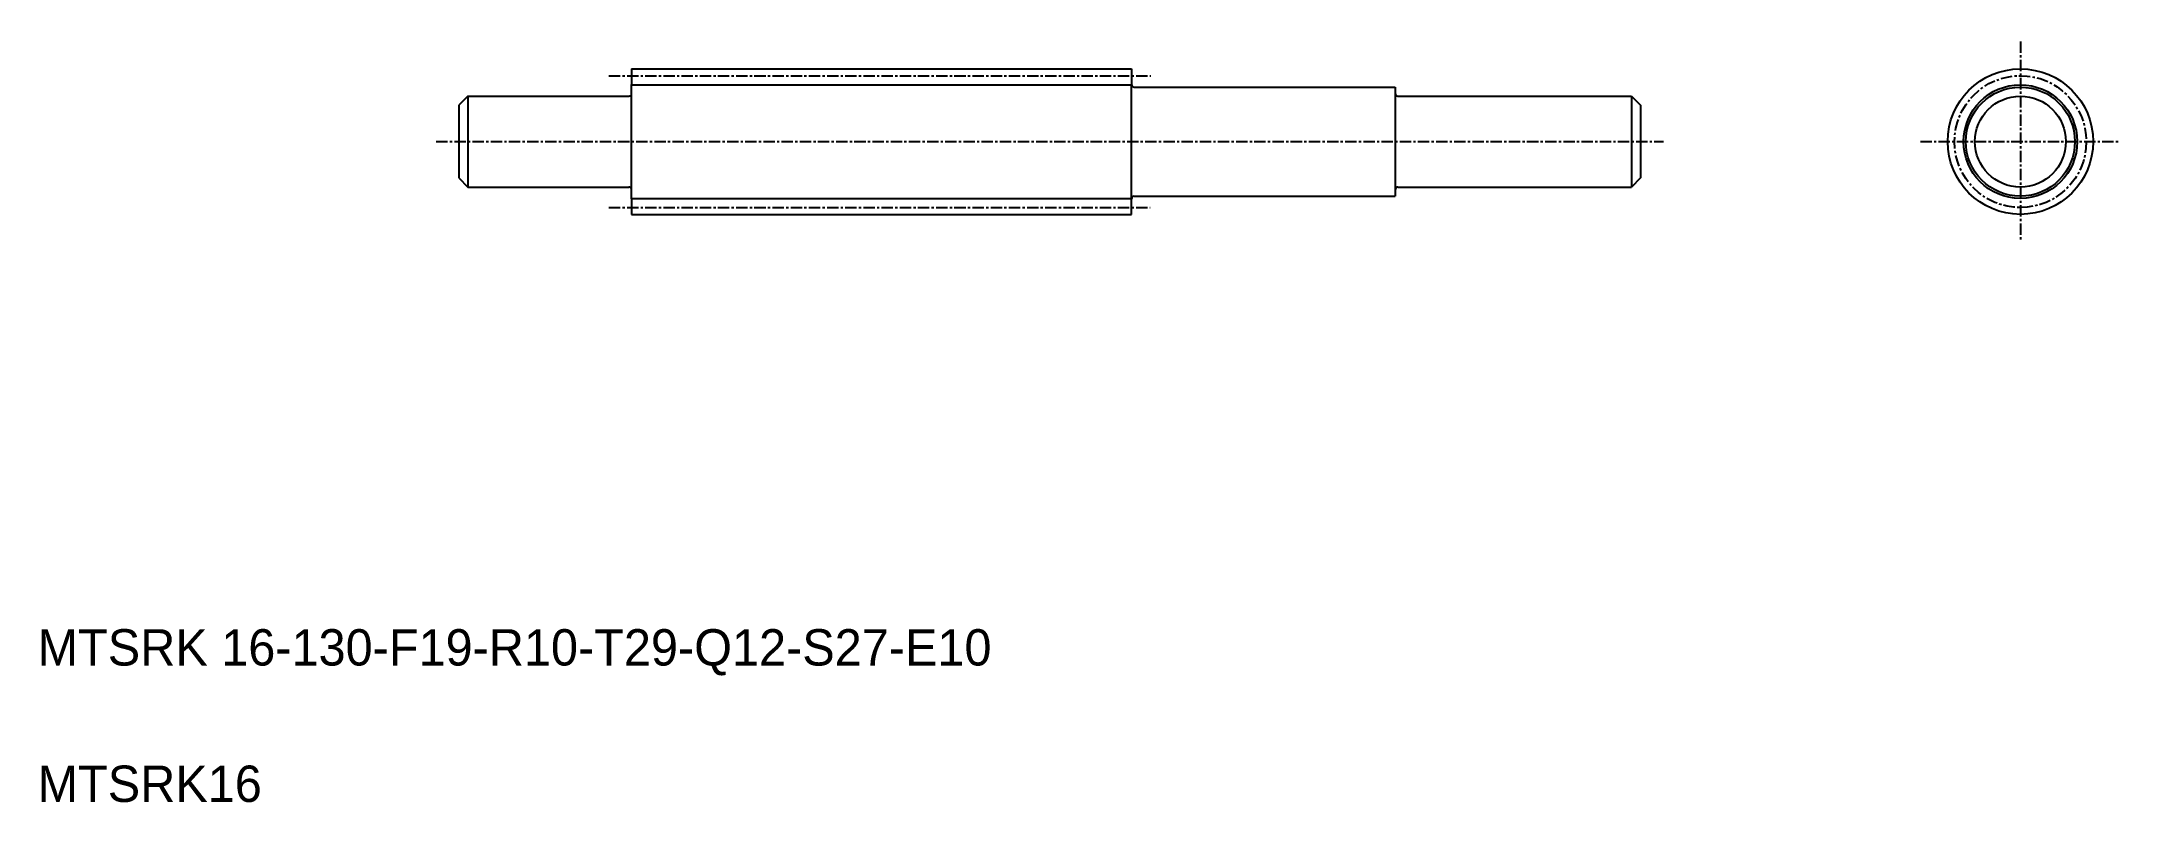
# Model space of a CAD drawing. Extents: x 43 to 272, y 29 to 113.
import ezdxf

# ---------------------------------------------------------------- set-up
doc = ezdxf.new("R2010")
doc.units = 0
doc.linetypes.add('CENTER', pattern=[2, 1.25, -0.25, 0.25, -0.25])
doc.layers.get('0').update_dxf_attribs({"linetype": 'CONTINUOUS'})
doc.layers.add('CENTER', color=1, linetype='CENTER')

msp = doc.modelspace()

# ---------------------------------------------------------------- linework, layer by layer
at = {"color": 7, "linetype": 'CONTINUOUS'}
for p, q in [((107.99, 109.76), (162.99, 109.76)), ((107.99, 109.76), (107.99, 108.06)), ((107.99, 95.46), (107.99, 108.06)), ((162.99, 109.76), (162.99, 108.06)), ((162.99, 95.46), (162.99, 108.06)), ((163.29, 107.76), (191.99, 107.76)), ((191.99, 107.76), (191.99, 95.76)), ((89.99, 106.76), (88.99, 105.76)), ((88.99, 105.76), (88.99, 97.76)), ((89.99, 106.76), (107.69, 106.76)), ((89.99, 106.76), (89.99, 96.76)), ((192.29, 106.76), (217.99, 106.76)), ((217.99, 106.76), (217.99, 96.76)), ((217.99, 106.76), (218.99, 105.76)), ((218.99, 105.76), (218.99, 97.76)), ((218.99, 103.76), (218.99, 103.76)), ((218.99, 101.76), (218.99, 101.76)), ((88.99, 97.76), (89.99, 96.76)), ((89.99, 96.76), (107.69, 96.76)), ((192.29, 96.76), (217.99, 96.76)), ((218.99, 97.76), (217.99, 96.76)), ((107.99, 95.46), (107.99, 93.76)), ((162.99, 93.76), (162.99, 95.46)), ((163.29, 95.76), (191.99, 95.76)), ((107.99, 93.76), (162.99, 93.76))]:
    msp.add_line(p, q, dxfattribs=at)
at = {"color": 3, "linetype": 'CONTINUOUS'}
for p, q in [((107.99, 108.01), (162.99, 108.01)), ((107.99, 95.51), (162.99, 95.51))]:
    msp.add_line(p, q, dxfattribs=at)
at = {"color": 7, "linetype": 'CONTINUOUS'}
for radius in [8, 6, 5]:
    msp.add_circle((260.77, 101.76), radius, dxfattribs=at)
at = {"color": 3, "linetype": 'CONTINUOUS'}
msp.add_circle((260.77, 101.76), 6.25, dxfattribs=at)
at = {"color": 7, "linetype": 'CONTINUOUS'}
for centre, start, end in [((163.29, 108.06), 180, 270), ((107.69, 107.06), 270, 360), ((192.29, 107.06), 180, 270), ((107.69, 96.46), 0, 90), ((192.29, 96.46), 90, 180), ((163.29, 95.46), 90, 180)]:
    msp.add_arc(centre, 0.3, start, end, dxfattribs=at)
at = {"layer": 'CENTER', "color": 1, "linetype": 'CENTER'}
for p, q in [((260.77, 112.76), (260.77, 90.76)), ((105.49, 109.01), (165.12, 109.01)), ((86.49, 101.76), (221.49, 101.76)), ((249.77, 101.76), (271.77, 101.76)), ((105.49, 94.51), (165.03, 94.51))]:
    msp.add_line(p, q, dxfattribs=at)
msp.add_circle((260.77, 101.76), 7.25, dxfattribs=at)

# ---------------------------------------------------------------- texts
at = {"color": 7, "linetype": 'CONTINUOUS'}
for s, p in [('MTSRK 16-130-F19-R10-T29-Q12-S27-E10', (42.64, 44.14)), ('MTSRK16', (42.64, 29.14))]:
    msp.add_text(s, height=4, dxfattribs=at).set_placement(p)

doc.saveas('drawing.dxf')
